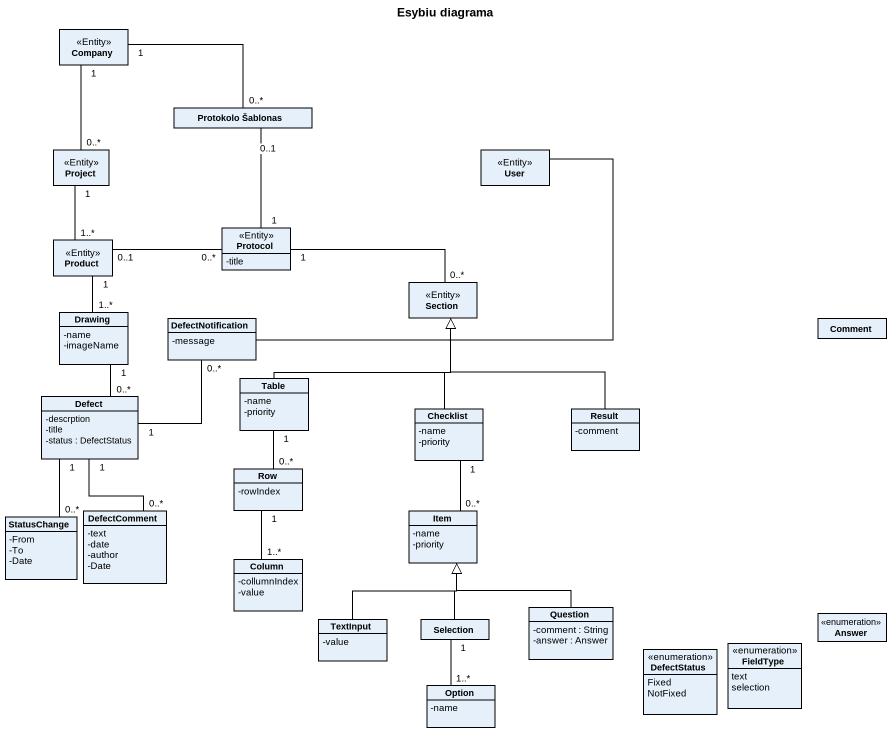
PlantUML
@startuml
title Esybiu diagrama
hide circle
hide empty members
skinparam classAttributeIconSize 0
class Company <<Entity>>
class "Protokolo Šablonas" as Protokolo_Šablonas
class Project <<Entity>>
class User <<Entity>>
class "Protocol" as Protocol_ <<Entity>> {
  -title
}
class Product <<Entity>>
class Drawing {
  -name
  -imageName
}
class Section <<Entity>>
class DefectNotification {
  -message
}
class Comment
class Table {
  -name
  -priority
}
class Defect {
  -descrption
  -title
  -status : DefectStatus
}
class Checklist {
  -name
  -priority
}
class Result {
  -comment
}
class Row {
  -rowIndex
}
class StatusChange {
  -From
  -To
  -Date
}
class DefectComment {
  -text
  -date
  -author
  -Date
}
class Item {
  -name
  -priority
}
class Column {
  -collumnIndex
  -value
}
class TextInput {
  -value
}
class Selection
class Question {
  -comment : String
  -answer : Answer
}
enum Answer
enum DefectStatus {
  Fixed
  NotFixed
}
enum FieldType {
  text
  selection
}
class Option {
  -name
}
Company "1" -- "0..*" Project
Protokolo_Šablonas "0..*" -left- "1" Company
Project "1" -- "1..*" Product
Protocol_ "1" -up- "0..1" Protokolo_Šablonas
Protocol_ "1" -right- "0..*" Section
Product "0..1" -right- "0..*" Protocol_
Drawing "1..*" -up- "1" Product
DefectNotification -right- User
DefectNotification "0..*" -- "1" Defect
Table -up-|> Section
Table "1" -- "0..*" Row
Defect "0..*" -up- "1" Drawing
Defect "1" -- "0..*" StatusChange
Checklist -up-|> Section
Checklist "1" -- "0..*" Item
Result -up-|> Section
Row "1" -- "1..*" Column
DefectComment "0..*" -up- "1" Defect
TextInput -up-|> Item
Selection -up-|> Item
Selection "1" -- "1..*" Option
Question -up-|> Item
@enduml
